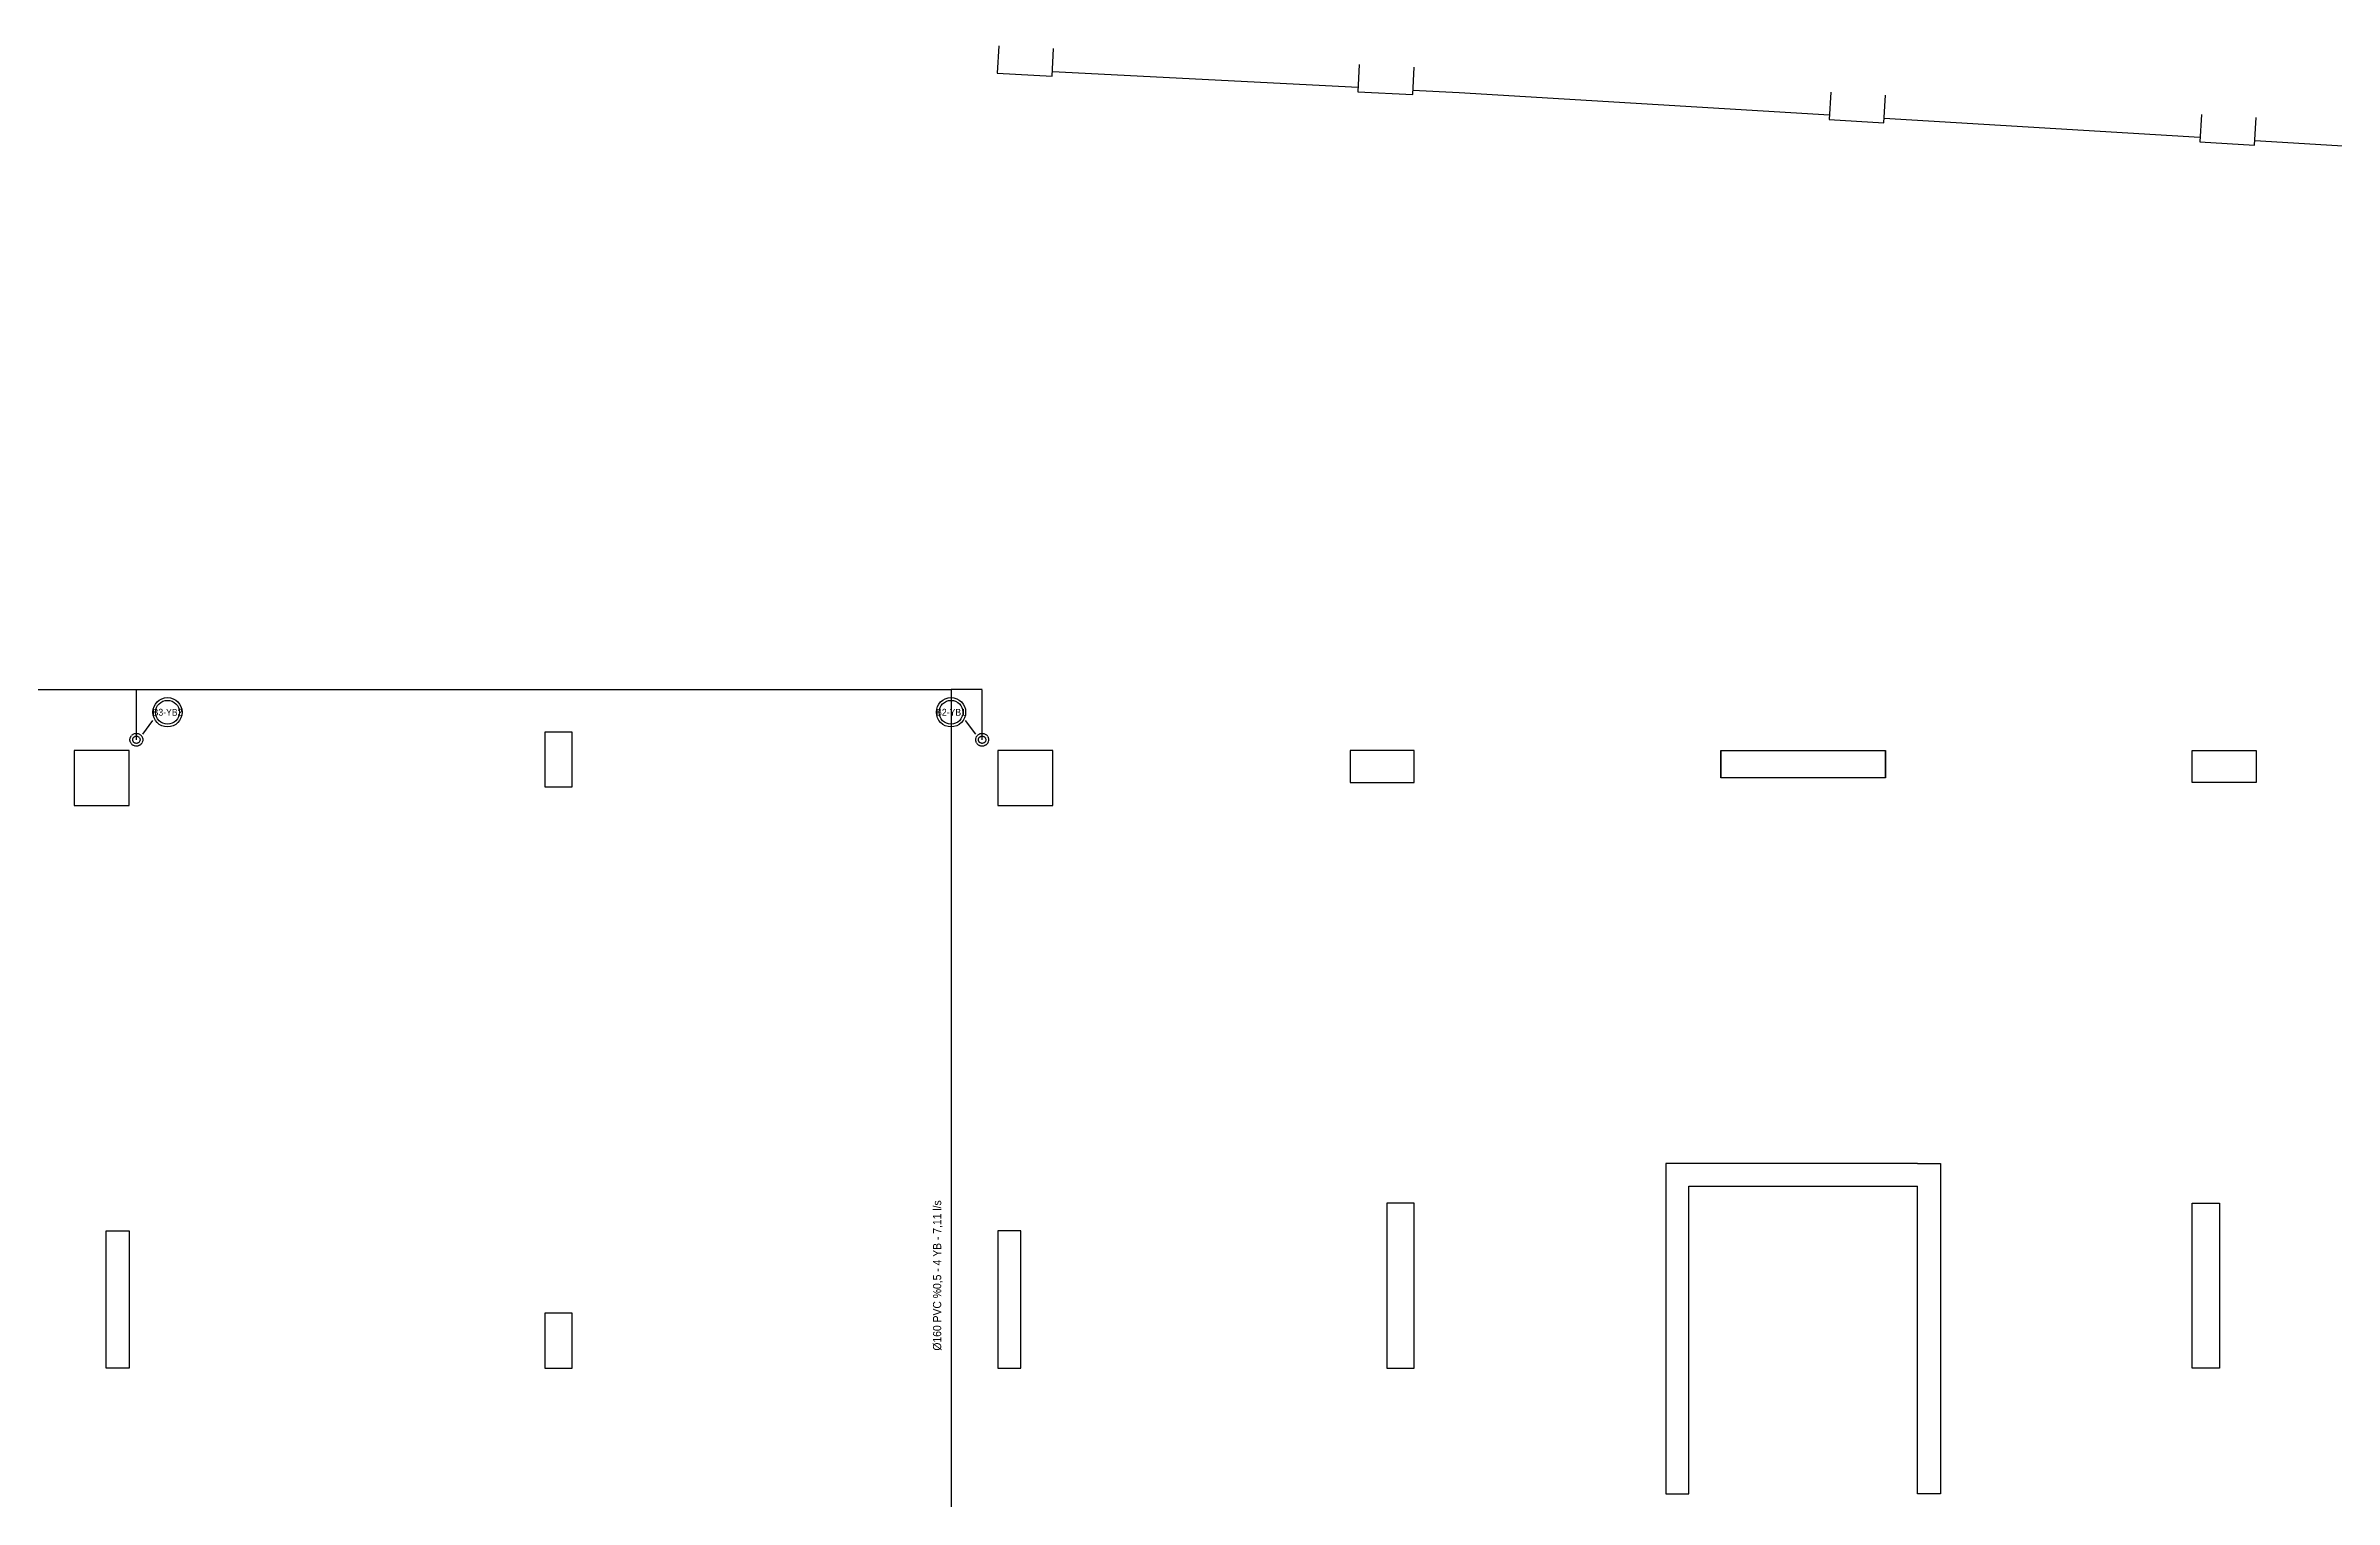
# Model space of a CAD drawing. Header units: centimetres. Extents: x 247949 to 357871, y -501485 to -497749.
# Drawn here: x 249691 to 252191, y -499894 to -498307 of the extents above; entities that cross this region are included whole.
import ezdxf
from ezdxf.enums import TextEntityAlignment as Align

# ---------------------------------------------------------------- set-up
doc = ezdxf.new("R2010")
doc.units = ezdxf.units.CM
doc.linetypes.add('DASHED', pattern=[1.524, 1.27, -0.254])
for name, color, linetype in [('MIM-KOLON-REFERANS', 8, 'Continuous'), ('MTY-YAGMUR-BORUSU', 3, 'DASHED'), ('MTY-YAGMUR-BORUSU-CAP', 3, 'Continuous'), ('MTY-YAGMURSU-KOLON NO', 3, 'Continuous')]:
    doc.layers.add(name, color=color, linetype=linetype)
doc.styles.add('ROTAS-ARIAL', font='arial.ttf')

msp = doc.modelspace()

# ---------------------------------------------------------------- linework, layer by layer
at = {"layer": 'MIM-KOLON-REFERANS'}
for points in [[(250732.1, -498307.2), (250730.5, -498337.2), (250790.4, -498340.3), (250792, -498310.3)], [(251126, -498327.6), (251124.5, -498357.5), (251184.4, -498360.6), (251185.9, -498330.7)], [(250790.7, -498335.3), (251124.7, -498352.5)], [(251184.6, -498355.7), (251235.2, -498358.3), (251639.6, -498382.6)], [(251641.1, -498357.7), (251639.3, -498387.6), (251699.2, -498391.2), (251701, -498361.3)], [(252046, -498382.1), (252044.2, -498412), (252104.1, -498415.6), (252105.9, -498385.7)], [(251699.5, -498386.2), (252044.5, -498407)], [(252104.4, -498410.6), (252429.4, -498430.2)], [(250266.1, -499116.6), (250266.1, -499056.6), (250236.1, -499056.6), (250236.1, -499116.6), (250266.1, -499116.6)], [(249722, -499076.7), (249722, -499136.7), (249782, -499136.7), (249782, -499076.7), (249722, -499076.7)], [(250731.1, -499076.7), (250731.1, -499136.7), (250791.1, -499136.7), (250791.1, -499076.7), (250731.1, -499076.7)], [(251186, -499111.7), (251186, -499076.7), (251116, -499076.7), (251116, -499111.7), (251186, -499111.7)], [(251701.1, -499106.7), (251520.9, -499106.7), (251520.9, -499076.7), (251701.1, -499076.7)], [(251521.1, -499076.7), (251521.1, -499106.7)], [(251700.9, -499076.7), (251700.9, -499106.7)], [(251701.1, -499106.7), (251701.1, -499076.7)], [(252036, -499111.7), (252036, -499076.7), (252106, -499076.7), (252106, -499111.7), (252036, -499111.7)], [(251736, -499527.6), (251486, -499527.6), (251486, -499527.6), (251461, -499527.6), (251461, -499888.6), (251486, -499888.6), (251486, -499552.6), (251736, -499552.6)], [(251736, -499527.6), (251761, -499527.6), (251761, -499888.6), (251736, -499888.6), (251736, -499552.6)], [(251156, -499751.1), (251186, -499751.1), (251186, -499571.1), (251156, -499571.1), (251156, -499751.1)], [(252066, -499751.1), (252036, -499751.1), (252036, -499571.1), (252066, -499571.1), (252066, -499751.1)], [(249782, -499751.1), (249757, -499751.1), (249757, -499601.1), (249782, -499601.1), (249782, -499751.1)], [(250731.1, -499751.1), (250756.1, -499751.1), (250756.1, -499601.1), (250731.1, -499601.1), (250731.1, -499751.1)], [(250266.1, -499751.1), (250266.1, -499691.1), (250236.1, -499691.1), (250236.1, -499751.1), (250266.1, -499751.1)]]:
    msp.add_lwpolyline(points, dxfattribs=at)
at = {"layer": 'MTY-YAGMUR-BORUSU'}
for p, q in [((249790, -499065), (249790, -499010)), ((250714, -499010), (250680, -499010)), ((250714, -499065), (250714, -499010))]:
    msp.add_line(p, q, dxfattribs=at)
at = {"layer": 'MTY-YAGMUR-BORUSU', "ltscale": 0.6}
msp.add_lwpolyline([(248005, -499065), (248005, -499010), (250680, -499010), (250680, -500280)], dxfattribs=at)
at = {"layer": 'MTY-YAGMUR-BORUSU'}
for centre, radius in [((249790, -499065), 7), ((250714, -499065), 7), ((249790, -499065), 4), ((250714, -499065), 4)]:
    msp.add_circle(centre, radius, dxfattribs=at)
at = {"layer": 'MTY-YAGMURSU-KOLON NO'}
for p, q in [((249797, -499059), (249808, -499044)), ((250707, -499059), (250696, -499044))]:
    msp.add_line(p, q, dxfattribs=at)
for centre, radius in [((249824, -499035), 16), ((249824, -499035), 13), ((250680, -499035), 16), ((250680, -499035), 13)]:
    msp.add_circle(centre, radius, dxfattribs=at)

# ---------------------------------------------------------------- texts
at = {"layer": 'MTY-YAGMUR-BORUSU-CAP', "style": 'ROTAS-ARIAL', "width": 0.9}
msp.add_text('Ø160 PVC %0,5 - 4 YB - 7,11 l/s', height=9, rotation=90, dxfattribs=at).set_placement((250672, -499650), align=Align.BOTTOM_CENTER)
at = {"layer": 'MTY-YAGMURSU-KOLON NO', "style": 'ROTAS-ARIAL', "width": 0.9}
for s, p in [('B3-YB2', (249824, -499035)), ('B2-YB1', (250680, -499035))]:
    msp.add_text(s, height=7.5, dxfattribs=at).set_placement(p, align=Align.MIDDLE_CENTER)

doc.saveas('drawing.dxf')
